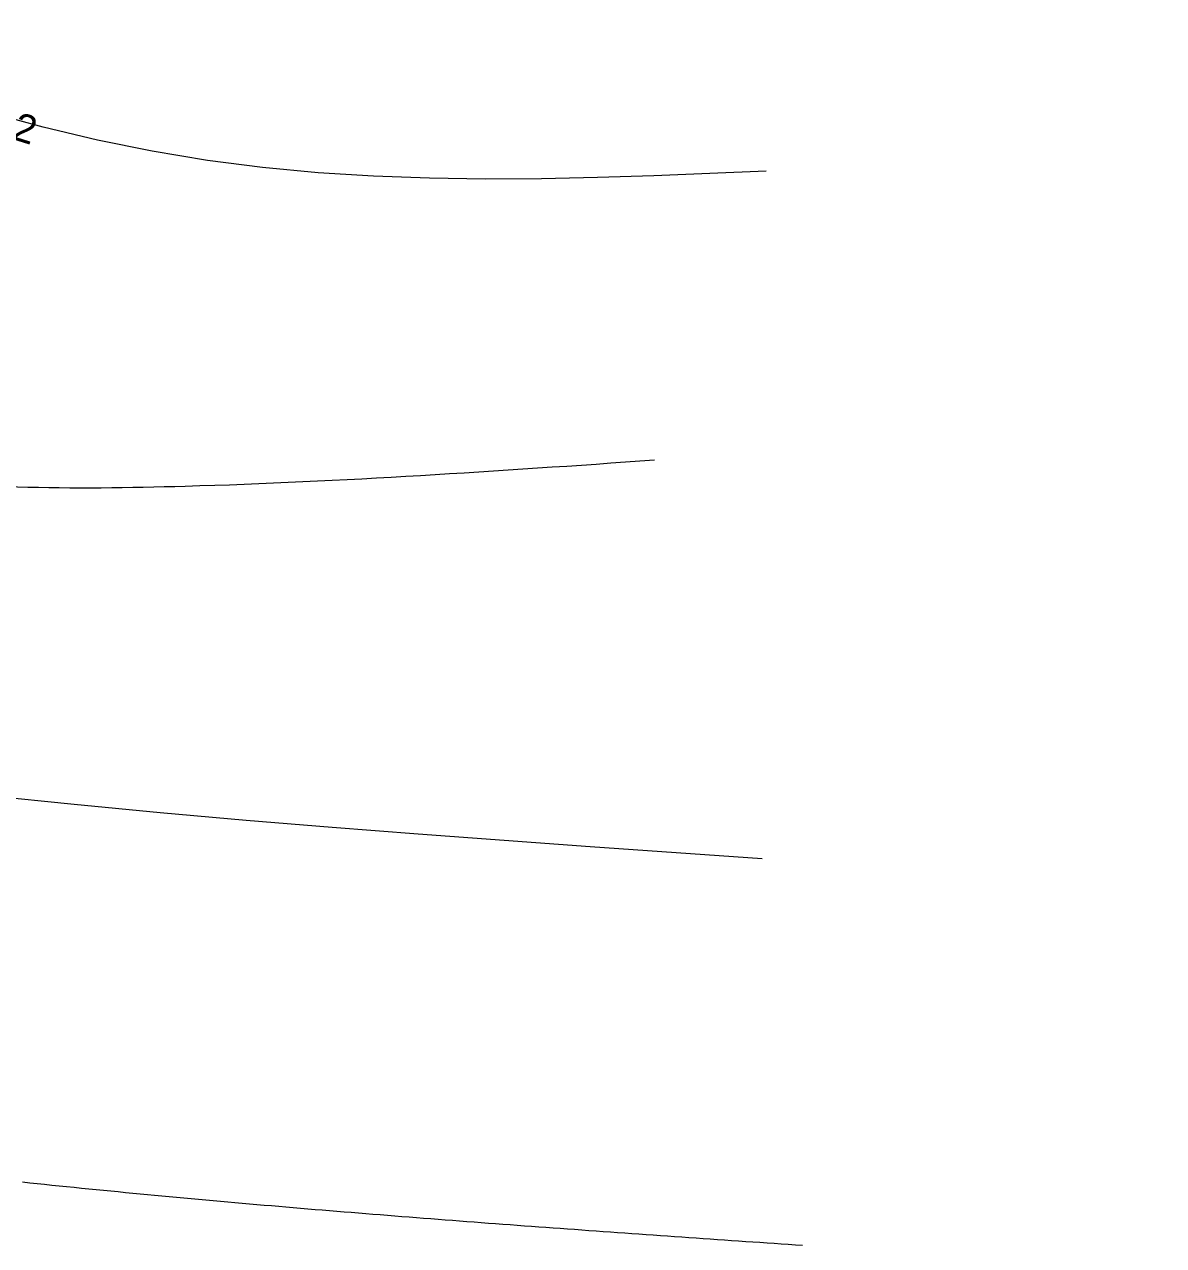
# Model space of a CAD drawing. Header units: millimetres. Extents: x -2123 to 5424, y -1286 to 835.
# Drawn here: x 1853.5 to 1994.7, y -216.2 to -64.8 of the extents above; entities that cross this region are included whole.
import ezdxf

# ---------------------------------------------------------------- set-up
doc = ezdxf.new("R2010")
doc.units = ezdxf.units.MM
doc.layers.add('1 Відмітки', color=7, linetype='Continuous', lineweight=25)
doc.layers.add('Горизонталі', color=7, linetype='Continuous', lineweight=18)
doc.layers.add('Озелення', color=7, linetype='Continuous', lineweight=15, true_color=0x2bad00)
doc.styles.get("Standard").update_dxf_attribs({"font": 'arial.ttf'})

msp = doc.modelspace()

# ---------------------------------------------------------------- hatches: boundary and pattern name
at = {"layer": 'Озелення', "lineweight": 20}
h = msp.add_hatch(dxfattribs=at)
h.set_pattern_fill('GRASS', color=0, scale=0.1)
h.paths.add_polyline_path([(1595.841, 42.076), (1581.276, 42.092), (1581.035, 40.819), (1580.766, 39.29), (1580.515, 37.744), (1580.418, 37.093), (1598.835, 37.072), (1598.837, 39.072, 0.4142136)])
h.paths.add_polyline_path([(1581.276, 42.092), (1579.535, 42.094), (1579.529, 37.094), (1580.418, 37.093), (1580.515, 37.744), (1580.766, 39.29), (1581.035, 40.819)])
h.paths.add_polyline_path([(1624.83, 21.03), (1625.028, 22.043), (1579.512, 22.094), (1579.506, 17.094), (1624.745, 17.043)])
h.paths.add_polyline_path([(1649.878, 19.436, -0.4145469), (1652.386, 21.94), (1640.351, 21.965), (1639.374, 20.483, -0.2521436), (1639.644, 19.982, -1), (1638.444, 19.982, -0.5972608), (1639.374, 20.483), (1640.391, 22.025), (1625.028, 22.043), (1624.83, 21.03), (1624.745, 17.043), (1651.751, 17.012, -0.3413729)])
h.paths.add_polyline_path([(1660.449, 22.002), (1640.391, 22.025), (1640.351, 21.965), (1652.386, 21.94, 0.4145469), (1649.878, 19.436, 0.3413729), (1651.751, 17.012), (1660.625, 17.002, -0.2963597), (1660.476, 17.23)])
h.paths.add_polyline_path([(1663.815, 19.999), (1663.818, 21.999), (1660.949, 22.002), (1660.962, 19.608, -1.0028232), (1661.962, 19.61, -0.9971848), (1660.962, 19.608), (1660.976, 17.233, -0.2999659), (1660.826, 17.002, 0.4128913)])
h.paths.add_polyline_path([(1801.302, -172.339, 0.4142136), (1798.076, -169.584), (1800.571, -201.333), (1801.096, -201.421), (1802.042, -201.58), (1802.988, -201.736), (1803.62, -201.84)])
h.paths.add_polyline_path([(1777.389, -171.378), (1777.153, -171.397, 0.4142136), (1774.397, -174.623), (1776.131, -196.693), (1776.357, -196.742), (1777.313, -196.944), (1778.269, -197.144), (1779.225, -197.342), (1779.238, -197.344)])
h.paths.add_polyline_path([(1779.238, -197.345), (1778.269, -197.144), (1777.313, -196.944), (1776.357, -196.742), (1776.131, -196.693), (1776.704, -203.98), (1779.694, -203.745)])
h.paths.add_polyline_path([(1994.689, 21.692), (1940.412, 21.754), (1940.41, 19.754, 0.4142136), (1943.406, 16.751), (1994.684, 16.692)])
h.paths.add_polyline_path([(1994.712, 41.692), (1907.341, 41.792), (1903.632, 41.004), (1898.312, 40.062), (1892.865, 39.018), (1890.065, 38.369), (1887.198, 37.588), (1884.807, 36.817), (1994.706, 36.692)])

# ---------------------------------------------------------------- linework, layer by layer
at = {"layer": 'Горизонталі'}
for points, elevation in [([(1945.471, -83.031), (1938.496, -83.33), (1931.525, -83.604), (1924.559, -83.825), (1917.602, -83.967), (1910.656, -84.005), (1903.724, -83.911), (1896.809, -83.661), (1889.915, -83.226), (1883.043, -82.582), (1876.197, -81.703), (1869.379, -80.567), (1862.594, -79.185), (1855.845, -77.576), (1849.136, -75.756)], 202), ([(1949.957, -216.216), (1949.08, -216.156), (1948.202, -216.095), (1947.324, -216.035), (1946.446, -215.974), (1945.567, -215.914), (1944.688, -215.853), (1943.809, -215.793), (1942.929, -215.732), (1942.049, -215.671), (1941.169, -215.611), (1940.288, -215.55), (1939.407, -215.489), (1938.526, -215.428), (1937.644, -215.367), (1936.762, -215.305), (1935.88, -215.244), (1934.997, -215.182), (1934.114, -215.121), (1933.231, -215.059), (1932.347, -214.997), (1931.463, -214.935), (1930.579, -214.873), (1929.694, -214.811), (1928.809, -214.748), (1927.924, -214.686), (1927.038, -214.623), (1926.152, -214.56), (1925.266, -214.497), (1924.379, -214.434), (1923.492, -214.37), (1922.605, -214.307), (1921.717, -214.243), (1920.829, -214.179), (1919.941, -214.115), (1919.052, -214.05), (1918.163, -213.986), (1917.274, -213.921), (1916.384, -213.856), (1915.494, -213.79), (1914.604, -213.725), (1913.713, -213.659), (1912.822, -213.593), (1911.931, -213.526), (1911.039, -213.46), (1910.148, -213.393), (1909.255, -213.326), (1908.363, -213.258), (1907.47, -213.19), (1906.576, -213.122), (1905.683, -213.054), (1904.789, -212.985), (1903.894, -212.916), (1903, -212.847), (1902.105, -212.778), (1901.21, -212.708), (1900.314, -212.637), (1899.418, -212.567), (1898.522, -212.496), (1897.625, -212.425), (1896.728, -212.353), (1895.831, -212.281), (1894.933, -212.209), (1894.036, -212.136), (1893.137, -212.063), (1892.239, -211.989), (1891.34, -211.915), (1890.441, -211.841), (1889.541, -211.766), (1888.641, -211.691), (1887.741, -211.615), (1886.84, -211.539), (1885.94, -211.463), (1885.038, -211.386), (1884.137, -211.309), (1883.235, -211.231), (1882.333, -211.153), (1881.43, -211.074), (1880.528, -210.995), (1879.624, -210.916), (1878.721, -210.836), (1877.817, -210.755), (1876.913, -210.674), (1876.009, -210.593), (1875.104, -210.511), (1874.199, -210.428), (1873.293, -210.345), (1872.388, -210.262), (1871.482, -210.178), (1870.575, -210.093), (1869.669, -210.008), (1868.762, -209.922), (1867.854, -209.836), (1866.947, -209.749), (1866.039, -209.662), (1865.13, -209.574), (1864.222, -209.486), (1863.313, -209.397), (1862.404, -209.307), (1861.494, -209.217), (1860.584, -209.126), (1859.673, -209.034), (1858.762, -208.942), (1857.851, -208.85), (1856.938, -208.756), (1856.025, -208.662), (1855.112, -208.567), (1854.197, -208.472), (1853.282, -208.375)], 205)]:
    msp.add_lwpolyline(points, dxfattribs=dict(at, elevation=elevation))
msp.add_lwpolyline([(1944.956, -168.263), (1934.295, -167.528), (1923.633, -166.783), (1912.972, -166.018), (1902.312, -165.224), (1891.651, -164.39), (1880.992, -163.507), (1870.333, -162.565), (1859.676, -161.554), (1849.02, -160.463)], dxfattribs=at)
at = {"layer": 'Горизонталі', "lineweight": 20}
msp.add_spline([(1931.631, -118.868), (1873.457, -122.108), (1832.047, -120.353), (1801.68, -112.829), (1782.356, -107.061), (1750.734, -98.534), (1722.332, -83.814), (1688.835, -41.436), (1674.271, -14.754), (1671.76, 1.247), (1682.144, 47.829), (1687.484, 86.621), (1691.959, 101.325), (1724.477, 131.493), (1762.005, 152.056), (1794.128, 172.872), (1881.485, 208.784)], degree=3, dxfattribs=at)

# ---------------------------------------------------------------- texts
at = {"layer": '1 Відмітки', "color": 0, "insert": (1847.661, -74.008, 202), "char_height": 3.5, "attachment_point": 1, "rotation": 342.49636}
msp.add_mtext_dynamic_manual_height_columns('202', width=7.02543, gutter_width=12.5, heights=[0], dxfattribs=at)

doc.saveas('drawing.dxf')
